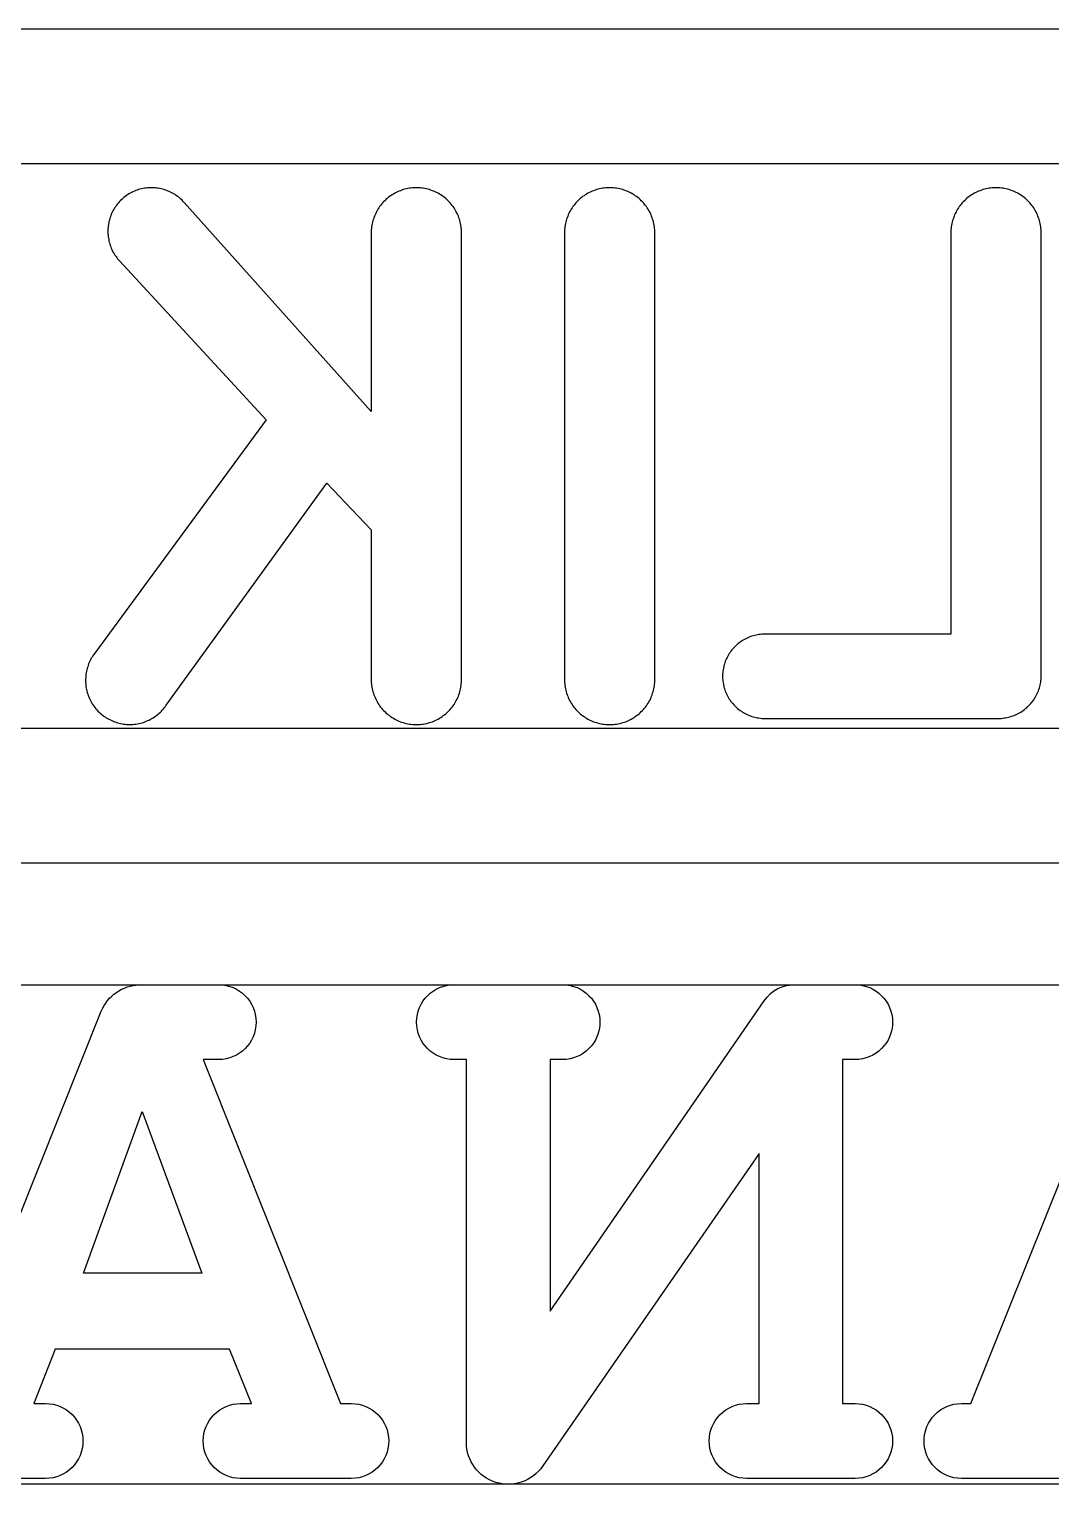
# Model space of a CAD drawing. Extents: x -770 to 754, y -86 to 233.
# Drawn here: x -543.36 to -532.72, y -6.06 to 9.13 of the extents above; entities that cross this region are included whole.
import ezdxf

# ---------------------------------------------------------------- set-up
doc = ezdxf.new("R2010")
doc.units = 0
doc.layers.add('2D_ACR_PLOT$ENGRAVING', color=1, linetype='CONTINUOUS')
doc.layers.add('2D_ACR_PLOT$NOPRINT', color=200, linetype='CONTINUOUS')

msp = doc.modelspace()

# ---------------------------------------------------------------- linework, layer by layer
at = {"layer": '2D_ACR_PLOT$ENGRAVING'}
for p, q in [((-525.337, 9.13), (-554.209, 9.13)), ((-542.254, 7.449), (-542.269, 7.443)), ((-542.239, 7.454), (-542.254, 7.449)), ((-542.224, 7.459), (-542.239, 7.454)), ((-542.209, 7.463), (-542.224, 7.459)), ((-542.194, 7.467), (-542.209, 7.463)), ((-542.178, 7.471), (-542.194, 7.467)), ((-542.163, 7.473), (-542.178, 7.471)), ((-542.147, 7.476), (-542.163, 7.473)), ((-542.131, 7.477), (-542.147, 7.476)), ((-542.116, 7.478), (-542.131, 7.477)), ((-542.1, 7.479), (-542.116, 7.478)), ((-542.084, 7.479), (-542.1, 7.479)), ((-542.068, 7.479), (-542.084, 7.479)), ((-542.053, 7.478), (-542.068, 7.479)), ((-542.037, 7.476), (-542.053, 7.478)), ((-542.021, 7.474), (-542.037, 7.476)), ((-542.006, 7.471), (-542.021, 7.474)), ((-541.99, 7.468), (-542.006, 7.471)), ((-541.975, 7.464), (-541.99, 7.468)), ((-541.959, 7.46), (-541.975, 7.464)), ((-541.944, 7.455), (-541.959, 7.46)), ((-541.93, 7.45), (-541.944, 7.455)), ((-541.915, 7.444), (-541.93, 7.45)), ((-541.9, 7.437), (-541.915, 7.444)), ((-539.498, 7.448), (-539.513, 7.442)), ((-539.483, 7.454), (-539.498, 7.448)), ((-539.467, 7.459), (-539.483, 7.454)), ((-539.452, 7.463), (-539.467, 7.459)), ((-539.436, 7.467), (-539.452, 7.463)), ((-539.42, 7.47), (-539.436, 7.467)), ((-539.404, 7.473), (-539.42, 7.47)), ((-539.388, 7.475), (-539.404, 7.473)), ((-539.372, 7.477), (-539.388, 7.475)), ((-539.356, 7.478), (-539.372, 7.477)), ((-539.339, 7.479), (-539.356, 7.478)), ((-539.323, 7.479), (-539.339, 7.479)), ((-539.307, 7.478), (-539.323, 7.479)), ((-539.291, 7.477), (-539.307, 7.478)), ((-539.275, 7.475), (-539.291, 7.477)), ((-539.259, 7.473), (-539.275, 7.475)), ((-539.243, 7.47), (-539.259, 7.473)), ((-539.227, 7.467), (-539.243, 7.47)), ((-539.211, 7.463), (-539.227, 7.467)), ((-539.195, 7.459), (-539.211, 7.463)), ((-539.18, 7.454), (-539.195, 7.459)), ((-539.164, 7.448), (-539.18, 7.454)), ((-539.149, 7.442), (-539.164, 7.448)), ((-537.485, 7.448), (-537.5, 7.442)), ((-537.47, 7.454), (-537.485, 7.448)), ((-537.454, 7.459), (-537.47, 7.454)), ((-537.438, 7.463), (-537.454, 7.459)), ((-537.423, 7.467), (-537.438, 7.463)), ((-537.407, 7.47), (-537.423, 7.467)), ((-537.391, 7.473), (-537.407, 7.47)), ((-537.375, 7.475), (-537.391, 7.473)), ((-537.359, 7.477), (-537.375, 7.475)), ((-537.342, 7.478), (-537.359, 7.477)), ((-537.326, 7.479), (-537.342, 7.478)), ((-537.31, 7.479), (-537.326, 7.479)), ((-537.294, 7.478), (-537.31, 7.479)), ((-537.277, 7.477), (-537.294, 7.478)), ((-537.261, 7.475), (-537.277, 7.477)), ((-537.245, 7.473), (-537.261, 7.475)), ((-537.229, 7.47), (-537.245, 7.473)), ((-537.213, 7.467), (-537.229, 7.47)), ((-537.197, 7.463), (-537.213, 7.467)), ((-537.182, 7.459), (-537.197, 7.463)), ((-537.166, 7.454), (-537.182, 7.459)), ((-537.151, 7.448), (-537.166, 7.454)), ((-537.136, 7.442), (-537.151, 7.448)), ((-533.46, 7.448), (-533.475, 7.442)), ((-533.445, 7.454), (-533.46, 7.448)), ((-533.429, 7.459), (-533.445, 7.454)), ((-533.414, 7.463), (-533.429, 7.459)), ((-533.398, 7.467), (-533.414, 7.463)), ((-533.382, 7.47), (-533.398, 7.467)), ((-533.366, 7.473), (-533.382, 7.47)), ((-533.35, 7.475), (-533.366, 7.473)), ((-533.334, 7.477), (-533.35, 7.475)), ((-533.318, 7.478), (-533.334, 7.477)), ((-533.301, 7.479), (-533.318, 7.478)), ((-533.285, 7.479), (-533.301, 7.479)), ((-533.269, 7.478), (-533.285, 7.479)), ((-533.253, 7.477), (-533.269, 7.478)), ((-533.236, 7.475), (-533.253, 7.477)), ((-533.22, 7.473), (-533.236, 7.475)), ((-533.204, 7.47), (-533.22, 7.473)), ((-533.188, 7.467), (-533.204, 7.47)), ((-533.173, 7.463), (-533.188, 7.467)), ((-533.157, 7.459), (-533.173, 7.463)), ((-533.142, 7.454), (-533.157, 7.459)), ((-533.126, 7.448), (-533.142, 7.454)), ((-533.111, 7.442), (-533.126, 7.448)), ((-542.454, 7.298), (-542.463, 7.285)), ((-542.444, 7.31), (-542.454, 7.298)), ((-542.434, 7.323), (-542.444, 7.31)), ((-542.423, 7.334), (-542.434, 7.323)), ((-542.412, 7.346), (-542.423, 7.334)), ((-542.401, 7.357), (-542.412, 7.346)), ((-542.389, 7.367), (-542.401, 7.357)), ((-542.377, 7.377), (-542.389, 7.367)), ((-542.364, 7.387), (-542.377, 7.377)), ((-542.352, 7.397), (-542.364, 7.387)), ((-542.339, 7.405), (-542.352, 7.397)), ((-542.325, 7.414), (-542.339, 7.405)), ((-542.312, 7.422), (-542.325, 7.414)), ((-542.298, 7.429), (-542.312, 7.422)), ((-542.283, 7.436), (-542.298, 7.429)), ((-542.269, 7.443), (-542.283, 7.436)), ((-541.886, 7.43), (-541.9, 7.437)), ((-541.872, 7.423), (-541.886, 7.43)), ((-541.858, 7.415), (-541.872, 7.423)), ((-541.845, 7.407), (-541.858, 7.415)), ((-541.832, 7.398), (-541.845, 7.407)), ((-541.819, 7.389), (-541.832, 7.398)), ((-541.806, 7.379), (-541.819, 7.389)), ((-541.794, 7.369), (-541.806, 7.379)), ((-541.783, 7.359), (-541.794, 7.369)), ((-541.771, 7.348), (-541.783, 7.359)), ((-541.76, 7.336), (-541.771, 7.348)), ((-541.749, 7.325), (-541.76, 7.336)), ((-539.802, 5.15), (-541.749, 7.325)), ((-539.704, 7.295), (-539.714, 7.282)), ((-539.694, 7.308), (-539.704, 7.295)), ((-539.684, 7.32), (-539.694, 7.308)), ((-539.673, 7.332), (-539.684, 7.32)), ((-539.661, 7.344), (-539.673, 7.332)), ((-539.649, 7.355), (-539.661, 7.344)), ((-539.637, 7.366), (-539.649, 7.355)), ((-539.625, 7.376), (-539.637, 7.366)), ((-539.612, 7.386), (-539.625, 7.376)), ((-539.599, 7.396), (-539.612, 7.386)), ((-539.585, 7.405), (-539.599, 7.396)), ((-539.571, 7.413), (-539.585, 7.405)), ((-539.557, 7.421), (-539.571, 7.413)), ((-539.543, 7.429), (-539.557, 7.421)), ((-539.528, 7.436), (-539.543, 7.429)), ((-539.513, 7.442), (-539.528, 7.436)), ((-539.134, 7.436), (-539.149, 7.442)), ((-539.12, 7.429), (-539.134, 7.436)), ((-539.105, 7.421), (-539.12, 7.429)), ((-539.091, 7.413), (-539.105, 7.421)), ((-539.078, 7.405), (-539.091, 7.413)), ((-539.064, 7.396), (-539.078, 7.405)), ((-539.051, 7.386), (-539.064, 7.396)), ((-539.038, 7.376), (-539.051, 7.386)), ((-539.025, 7.366), (-539.038, 7.376)), ((-539.013, 7.355), (-539.025, 7.366)), ((-539.001, 7.344), (-539.013, 7.355)), ((-538.99, 7.332), (-539.001, 7.344)), ((-538.979, 7.32), (-538.99, 7.332)), ((-538.969, 7.308), (-538.979, 7.32)), ((-538.958, 7.295), (-538.969, 7.308)), ((-538.949, 7.282), (-538.958, 7.295)), ((-537.691, 7.295), (-537.701, 7.282)), ((-537.681, 7.308), (-537.691, 7.295)), ((-537.67, 7.32), (-537.681, 7.308)), ((-537.659, 7.332), (-537.67, 7.32)), ((-537.648, 7.344), (-537.659, 7.332)), ((-537.636, 7.355), (-537.648, 7.344)), ((-537.624, 7.366), (-537.636, 7.355)), ((-537.611, 7.376), (-537.624, 7.366)), ((-537.599, 7.386), (-537.611, 7.376)), ((-537.585, 7.396), (-537.599, 7.386)), ((-537.572, 7.405), (-537.585, 7.396)), ((-537.558, 7.413), (-537.572, 7.405)), ((-537.544, 7.421), (-537.558, 7.413)), ((-537.529, 7.429), (-537.544, 7.421)), ((-537.515, 7.436), (-537.529, 7.429)), ((-537.5, 7.442), (-537.515, 7.436)), ((-537.121, 7.436), (-537.136, 7.442)), ((-537.107, 7.429), (-537.121, 7.436)), ((-537.092, 7.421), (-537.107, 7.429)), ((-537.078, 7.413), (-537.092, 7.421)), ((-537.064, 7.405), (-537.078, 7.413)), ((-537.051, 7.396), (-537.064, 7.405)), ((-537.037, 7.386), (-537.051, 7.396)), ((-537.025, 7.376), (-537.037, 7.386)), ((-537.012, 7.366), (-537.025, 7.376)), ((-537, 7.355), (-537.012, 7.366)), ((-536.988, 7.344), (-537, 7.355)), ((-536.977, 7.332), (-536.988, 7.344)), ((-536.966, 7.32), (-536.977, 7.332)), ((-536.955, 7.308), (-536.966, 7.32)), ((-536.945, 7.295), (-536.955, 7.308)), ((-536.935, 7.282), (-536.945, 7.295)), ((-533.666, 7.295), (-533.676, 7.282)), ((-533.656, 7.308), (-533.666, 7.295)), ((-533.645, 7.32), (-533.656, 7.308)), ((-533.634, 7.332), (-533.645, 7.32)), ((-533.623, 7.344), (-533.634, 7.332)), ((-533.611, 7.355), (-533.623, 7.344)), ((-533.599, 7.366), (-533.611, 7.355)), ((-533.587, 7.376), (-533.599, 7.366)), ((-533.574, 7.386), (-533.587, 7.376)), ((-533.561, 7.396), (-533.574, 7.386)), ((-533.547, 7.405), (-533.561, 7.396)), ((-533.533, 7.413), (-533.547, 7.405)), ((-533.519, 7.421), (-533.533, 7.413)), ((-533.505, 7.429), (-533.519, 7.421)), ((-533.49, 7.436), (-533.505, 7.429)), ((-533.475, 7.442), (-533.49, 7.436)), ((-533.096, 7.436), (-533.111, 7.442)), ((-533.082, 7.429), (-533.096, 7.436)), ((-533.067, 7.421), (-533.082, 7.429)), ((-533.053, 7.413), (-533.067, 7.421)), ((-533.039, 7.405), (-533.053, 7.413)), ((-533.026, 7.396), (-533.039, 7.405)), ((-533.013, 7.386), (-533.026, 7.396)), ((-533, 7.376), (-533.013, 7.386)), ((-532.987, 7.366), (-533, 7.376)), ((-532.975, 7.355), (-532.987, 7.366)), ((-532.963, 7.344), (-532.975, 7.355)), ((-532.952, 7.332), (-532.963, 7.344)), ((-532.941, 7.32), (-532.952, 7.332)), ((-532.93, 7.308), (-532.941, 7.32)), ((-532.92, 7.295), (-532.93, 7.308)), ((-532.911, 7.282), (-532.92, 7.295)), ((-542.529, 7.142), (-542.533, 7.127)), ((-542.525, 7.158), (-542.529, 7.142)), ((-542.52, 7.173), (-542.525, 7.158)), ((-542.515, 7.188), (-542.52, 7.173)), ((-542.509, 7.202), (-542.515, 7.188)), ((-542.502, 7.217), (-542.509, 7.202)), ((-542.495, 7.231), (-542.502, 7.217)), ((-542.488, 7.245), (-542.495, 7.231)), ((-542.48, 7.259), (-542.488, 7.245)), ((-542.472, 7.272), (-542.48, 7.259)), ((-542.463, 7.285), (-542.472, 7.272)), ((-539.779, 7.152), (-539.784, 7.137)), ((-539.774, 7.167), (-539.779, 7.152)), ((-539.768, 7.183), (-539.774, 7.167)), ((-539.762, 7.198), (-539.768, 7.183)), ((-539.755, 7.212), (-539.762, 7.198)), ((-539.748, 7.227), (-539.755, 7.212)), ((-539.74, 7.241), (-539.748, 7.227)), ((-539.732, 7.255), (-539.74, 7.241)), ((-539.723, 7.269), (-539.732, 7.255)), ((-539.714, 7.282), (-539.723, 7.269)), ((-538.939, 7.269), (-538.949, 7.282)), ((-538.931, 7.255), (-538.939, 7.269)), ((-538.922, 7.241), (-538.931, 7.255)), ((-538.915, 7.227), (-538.922, 7.241)), ((-538.907, 7.212), (-538.915, 7.227)), ((-538.901, 7.198), (-538.907, 7.212)), ((-538.894, 7.183), (-538.901, 7.198)), ((-538.888, 7.167), (-538.894, 7.183)), ((-538.883, 7.152), (-538.888, 7.167)), ((-538.879, 7.137), (-538.883, 7.152)), ((-537.766, 7.152), (-537.771, 7.137)), ((-537.761, 7.167), (-537.766, 7.152)), ((-537.755, 7.183), (-537.761, 7.167)), ((-537.749, 7.198), (-537.755, 7.183)), ((-537.742, 7.212), (-537.749, 7.198)), ((-537.735, 7.227), (-537.742, 7.212)), ((-537.727, 7.241), (-537.735, 7.227)), ((-537.719, 7.255), (-537.727, 7.241)), ((-537.71, 7.269), (-537.719, 7.255)), ((-537.701, 7.282), (-537.71, 7.269)), ((-536.926, 7.269), (-536.935, 7.282)), ((-536.917, 7.255), (-536.926, 7.269)), ((-536.909, 7.241), (-536.917, 7.255)), ((-536.901, 7.227), (-536.909, 7.241)), ((-536.894, 7.212), (-536.901, 7.227)), ((-536.887, 7.198), (-536.894, 7.212)), ((-536.881, 7.183), (-536.887, 7.198)), ((-536.875, 7.167), (-536.881, 7.183)), ((-536.87, 7.152), (-536.875, 7.167)), ((-536.865, 7.137), (-536.87, 7.152)), ((-533.741, 7.152), (-533.746, 7.137)), ((-533.736, 7.167), (-533.741, 7.152)), ((-533.73, 7.183), (-533.736, 7.167)), ((-533.724, 7.198), (-533.73, 7.183)), ((-533.717, 7.212), (-533.724, 7.198)), ((-533.71, 7.227), (-533.717, 7.212)), ((-533.702, 7.241), (-533.71, 7.227)), ((-533.694, 7.255), (-533.702, 7.241)), ((-533.685, 7.269), (-533.694, 7.255)), ((-533.676, 7.282), (-533.685, 7.269)), ((-532.901, 7.269), (-532.911, 7.282)), ((-532.893, 7.255), (-532.901, 7.269)), ((-532.884, 7.241), (-532.893, 7.255)), ((-532.876, 7.227), (-532.884, 7.241)), ((-532.869, 7.212), (-532.876, 7.227)), ((-532.862, 7.198), (-532.869, 7.212)), ((-532.856, 7.183), (-532.862, 7.198)), ((-532.85, 7.167), (-532.856, 7.183)), ((-532.845, 7.152), (-532.85, 7.167)), ((-532.84, 7.137), (-532.845, 7.152)), ((-542.543, 7.065), (-542.544, 7.049)), ((-542.544, 7.049), (-542.544, 7.033)), ((-542.544, 7.033), (-542.544, 7.017)), ((-542.544, 7.017), (-542.544, 7.001)), ((-542.544, 7.001), (-542.543, 6.986)), ((-542.541, 7.08), (-542.543, 7.065)), ((-542.539, 7.096), (-542.541, 7.08)), ((-542.536, 7.112), (-542.539, 7.096)), ((-542.533, 7.127), (-542.536, 7.112)), ((-539.801, 7.041), (-539.802, 7.024)), ((-539.802, 7.024), (-539.802, 7.008)), ((-539.802, 7.008), (-539.802, 5.15)), ((-539.799, 7.057), (-539.801, 7.041)), ((-539.797, 7.073), (-539.799, 7.057)), ((-539.795, 7.089), (-539.797, 7.073)), ((-539.792, 7.105), (-539.795, 7.089)), ((-539.788, 7.121), (-539.792, 7.105)), ((-539.784, 7.137), (-539.788, 7.121)), ((-538.874, 7.121), (-538.879, 7.137)), ((-538.871, 7.105), (-538.874, 7.121)), ((-538.868, 7.089), (-538.871, 7.105)), ((-538.865, 7.073), (-538.868, 7.089)), ((-538.863, 7.057), (-538.865, 7.073)), ((-538.862, 7.041), (-538.863, 7.057)), ((-538.861, 7.024), (-538.862, 7.041)), ((-538.861, 7.008), (-538.861, 7.024)), ((-538.861, 2.359), (-538.861, 7.008)), ((-537.788, 7.024), (-537.789, 7.008)), ((-537.789, 7.008), (-537.789, 2.359)), ((-537.787, 7.041), (-537.788, 7.024)), ((-537.786, 7.057), (-537.787, 7.041)), ((-537.784, 7.073), (-537.786, 7.057)), ((-537.782, 7.089), (-537.784, 7.073)), ((-537.779, 7.105), (-537.782, 7.089)), ((-537.775, 7.121), (-537.779, 7.105)), ((-537.771, 7.137), (-537.775, 7.121)), ((-536.861, 7.121), (-536.865, 7.137)), ((-536.857, 7.105), (-536.861, 7.121)), ((-536.854, 7.089), (-536.857, 7.105)), ((-536.852, 7.073), (-536.854, 7.089)), ((-536.85, 7.057), (-536.852, 7.073)), ((-536.848, 7.041), (-536.85, 7.057)), ((-536.848, 7.024), (-536.848, 7.041)), ((-536.847, 7.008), (-536.848, 7.024)), ((-536.847, 2.359), (-536.847, 7.008)), ((-533.763, 7.041), (-533.764, 7.024)), ((-533.764, 7.024), (-533.764, 7.008)), ((-533.764, 7.008), (-533.764, 2.829)), ((-533.761, 7.057), (-533.763, 7.041)), ((-533.759, 7.073), (-533.761, 7.057)), ((-533.757, 7.089), (-533.759, 7.073)), ((-533.754, 7.105), (-533.757, 7.089)), ((-533.75, 7.121), (-533.754, 7.105)), ((-533.746, 7.137), (-533.75, 7.121)), ((-532.836, 7.121), (-532.84, 7.137)), ((-532.833, 7.105), (-532.836, 7.121)), ((-532.83, 7.089), (-532.833, 7.105)), ((-532.827, 7.073), (-532.83, 7.089)), ((-532.825, 7.057), (-532.827, 7.073)), ((-532.824, 7.041), (-532.825, 7.057)), ((-532.823, 7.024), (-532.824, 7.041)), ((-532.823, 7.008), (-532.823, 7.024)), ((-532.823, 2.407), (-532.823, 7.008)), ((-542.543, 6.986), (-542.541, 6.97)), ((-542.541, 6.97), (-542.539, 6.954)), ((-542.539, 6.954), (-542.536, 6.939)), ((-542.536, 6.939), (-542.533, 6.923)), ((-542.533, 6.923), (-542.529, 6.908)), ((-542.529, 6.908), (-542.525, 6.893)), ((-542.525, 6.893), (-542.52, 6.878)), ((-542.52, 6.878), (-542.514, 6.863)), ((-542.514, 6.863), (-542.509, 6.848)), ((-542.509, 6.848), (-542.502, 6.834)), ((-542.502, 6.834), (-542.495, 6.819)), ((-542.495, 6.819), (-542.488, 6.805)), ((-542.488, 6.805), (-542.48, 6.792)), ((-542.48, 6.792), (-542.472, 6.778)), ((-542.472, 6.778), (-542.463, 6.765)), ((-542.463, 6.765), (-542.453, 6.752)), ((-542.453, 6.752), (-542.444, 6.74)), ((-542.444, 6.74), (-542.434, 6.728)), ((-542.434, 6.728), (-542.423, 6.716)), ((-542.423, 6.716), (-540.897, 5.061)), ((-540.897, 5.061), (-542.691, 2.618)), ((-541.936, 2.091), (-540.264, 4.403)), ((-540.264, 4.403), (-539.802, 3.917)), ((-539.802, 3.917), (-539.802, 2.359)), ((-535.97, 2.739), (-535.982, 2.729)), ((-535.958, 2.748), (-535.97, 2.739)), ((-535.945, 2.756), (-535.958, 2.748)), ((-535.933, 2.764), (-535.945, 2.756)), ((-535.92, 2.772), (-535.933, 2.764)), ((-535.906, 2.779), (-535.92, 2.772)), ((-535.893, 2.786), (-535.906, 2.779)), ((-535.879, 2.793), (-535.893, 2.786)), ((-535.865, 2.798), (-535.879, 2.793)), ((-535.851, 2.804), (-535.865, 2.798)), ((-535.836, 2.809), (-535.851, 2.804)), ((-535.822, 2.813), (-535.836, 2.809)), ((-535.807, 2.817), (-535.822, 2.813)), ((-535.792, 2.82), (-535.807, 2.817)), ((-535.778, 2.823), (-535.792, 2.82)), ((-535.763, 2.825), (-535.778, 2.823)), ((-535.748, 2.827), (-535.763, 2.825)), ((-535.732, 2.828), (-535.748, 2.827)), ((-535.717, 2.829), (-535.732, 2.828)), ((-535.702, 2.829), (-535.717, 2.829)), ((-535.687, 2.829), (-535.702, 2.829)), ((-533.764, 2.829), (-535.687, 2.829)), ((-542.709, 2.591), (-542.717, 2.578)), ((-542.7, 2.605), (-542.709, 2.591)), ((-542.691, 2.618), (-542.7, 2.605)), ((-536.095, 2.588), (-536.101, 2.575)), ((-536.087, 2.602), (-536.095, 2.588)), ((-536.08, 2.615), (-536.087, 2.602)), ((-536.072, 2.628), (-536.08, 2.615)), ((-536.064, 2.64), (-536.072, 2.628)), ((-536.055, 2.653), (-536.064, 2.64)), ((-536.046, 2.665), (-536.055, 2.653)), ((-536.036, 2.676), (-536.046, 2.665)), ((-536.026, 2.688), (-536.036, 2.676)), ((-536.015, 2.699), (-536.026, 2.688)), ((-536.005, 2.709), (-536.015, 2.699)), ((-535.993, 2.719), (-536.005, 2.709)), ((-535.982, 2.729), (-535.993, 2.719)), ((-542.768, 2.443), (-542.771, 2.428)), ((-542.764, 2.459), (-542.768, 2.443)), ((-542.76, 2.474), (-542.764, 2.459)), ((-542.755, 2.49), (-542.76, 2.474)), ((-542.75, 2.505), (-542.755, 2.49)), ((-542.745, 2.52), (-542.75, 2.505)), ((-542.738, 2.535), (-542.745, 2.52)), ((-542.732, 2.549), (-542.738, 2.535)), ((-542.724, 2.564), (-542.732, 2.549)), ((-542.717, 2.578), (-542.724, 2.564)), ((-536.138, 2.444), (-536.14, 2.429)), ((-536.136, 2.459), (-536.138, 2.444)), ((-536.133, 2.474), (-536.136, 2.459)), ((-536.13, 2.489), (-536.133, 2.474)), ((-536.127, 2.503), (-536.13, 2.489)), ((-536.123, 2.518), (-536.127, 2.503)), ((-536.118, 2.532), (-536.123, 2.518)), ((-536.113, 2.547), (-536.118, 2.532)), ((-536.107, 2.561), (-536.113, 2.547)), ((-536.101, 2.575), (-536.107, 2.561)), ((-542.776, 2.38), (-542.777, 2.364)), ((-542.777, 2.364), (-542.777, 2.348)), ((-542.777, 2.348), (-542.777, 2.332)), ((-542.777, 2.332), (-542.776, 2.316)), ((-542.775, 2.396), (-542.776, 2.38)), ((-542.776, 2.316), (-542.775, 2.3)), ((-542.773, 2.412), (-542.775, 2.396)), ((-542.775, 2.3), (-542.773, 2.284)), ((-542.771, 2.428), (-542.773, 2.412)), ((-542.773, 2.284), (-542.77, 2.268)), ((-539.802, 2.359), (-539.802, 2.342)), ((-539.802, 2.342), (-539.801, 2.326)), ((-539.801, 2.326), (-539.799, 2.31)), ((-539.799, 2.31), (-539.797, 2.294)), ((-539.797, 2.294), (-539.795, 2.278)), ((-538.868, 2.278), (-538.865, 2.294)), ((-538.865, 2.294), (-538.863, 2.31)), ((-538.863, 2.31), (-538.862, 2.326)), ((-538.862, 2.326), (-538.861, 2.342)), ((-538.861, 2.342), (-538.861, 2.359)), ((-537.789, 2.359), (-537.788, 2.342)), ((-537.788, 2.342), (-537.787, 2.326)), ((-537.787, 2.326), (-537.786, 2.31)), ((-537.786, 2.31), (-537.784, 2.294)), ((-537.784, 2.294), (-537.782, 2.278)), ((-536.854, 2.278), (-536.852, 2.294)), ((-536.852, 2.294), (-536.85, 2.31)), ((-536.85, 2.31), (-536.848, 2.326)), ((-536.848, 2.342), (-536.847, 2.359)), ((-536.848, 2.326), (-536.848, 2.342)), ((-536.14, 2.429), (-536.141, 2.414)), ((-536.141, 2.414), (-536.141, 2.399)), ((-536.141, 2.399), (-536.141, 2.383)), ((-536.141, 2.383), (-536.141, 2.368)), ((-536.141, 2.368), (-536.14, 2.353)), ((-536.14, 2.353), (-536.138, 2.338)), ((-536.138, 2.338), (-536.136, 2.323)), ((-536.136, 2.323), (-536.133, 2.308)), ((-536.133, 2.308), (-536.13, 2.293)), ((-536.13, 2.293), (-536.127, 2.279)), ((-532.841, 2.27), (-532.837, 2.285)), ((-532.837, 2.285), (-532.833, 2.3)), ((-532.833, 2.3), (-532.83, 2.315)), ((-532.83, 2.315), (-532.828, 2.33)), ((-532.828, 2.33), (-532.826, 2.345)), ((-532.826, 2.345), (-532.824, 2.361)), ((-532.824, 2.361), (-532.823, 2.376)), ((-532.823, 2.392), (-532.823, 2.407)), ((-532.823, 2.376), (-532.823, 2.392)), ((-542.77, 2.268), (-542.767, 2.252)), ((-542.767, 2.252), (-542.763, 2.237)), ((-542.763, 2.237), (-542.759, 2.221)), ((-542.759, 2.221), (-542.754, 2.206)), ((-542.754, 2.206), (-542.749, 2.191)), ((-542.749, 2.191), (-542.743, 2.176)), ((-542.743, 2.176), (-542.737, 2.161)), ((-542.737, 2.161), (-542.73, 2.147)), ((-542.73, 2.147), (-542.723, 2.133)), ((-542.723, 2.133), (-542.715, 2.119)), ((-539.795, 2.278), (-539.792, 2.262)), ((-539.792, 2.262), (-539.788, 2.246)), ((-539.788, 2.246), (-539.784, 2.23)), ((-539.784, 2.23), (-539.779, 2.215)), ((-539.779, 2.215), (-539.774, 2.199)), ((-539.774, 2.199), (-539.768, 2.184)), ((-539.768, 2.184), (-539.762, 2.169)), ((-539.762, 2.169), (-539.755, 2.154)), ((-539.755, 2.154), (-539.748, 2.14)), ((-539.748, 2.14), (-539.74, 2.126)), ((-538.922, 2.126), (-538.915, 2.14)), ((-538.915, 2.14), (-538.907, 2.154)), ((-538.907, 2.154), (-538.9, 2.169)), ((-538.9, 2.169), (-538.894, 2.184)), ((-538.894, 2.184), (-538.888, 2.199)), ((-538.888, 2.199), (-538.883, 2.215)), ((-538.883, 2.215), (-538.879, 2.23)), ((-538.879, 2.23), (-538.874, 2.246)), ((-538.874, 2.246), (-538.871, 2.262)), ((-538.871, 2.262), (-538.868, 2.278)), ((-537.782, 2.278), (-537.779, 2.262)), ((-537.779, 2.262), (-537.775, 2.246)), ((-537.775, 2.246), (-537.771, 2.23)), ((-537.771, 2.23), (-537.766, 2.215)), ((-537.766, 2.215), (-537.761, 2.199)), ((-537.761, 2.199), (-537.755, 2.184)), ((-537.755, 2.184), (-537.749, 2.169)), ((-537.749, 2.169), (-537.742, 2.154)), ((-537.742, 2.154), (-537.735, 2.14)), ((-537.735, 2.14), (-537.727, 2.126)), ((-536.909, 2.126), (-536.901, 2.14)), ((-536.901, 2.14), (-536.894, 2.154)), ((-536.894, 2.154), (-536.887, 2.169)), ((-536.887, 2.169), (-536.881, 2.184)), ((-536.881, 2.184), (-536.875, 2.199)), ((-536.875, 2.199), (-536.87, 2.215)), ((-536.87, 2.215), (-536.865, 2.23)), ((-536.865, 2.23), (-536.861, 2.246)), ((-536.861, 2.246), (-536.857, 2.262)), ((-536.857, 2.262), (-536.854, 2.278)), ((-536.127, 2.279), (-536.123, 2.264)), ((-536.123, 2.264), (-536.118, 2.25)), ((-536.118, 2.25), (-536.113, 2.235)), ((-536.113, 2.235), (-536.107, 2.221)), ((-536.107, 2.221), (-536.101, 2.207)), ((-536.101, 2.207), (-536.095, 2.194)), ((-536.095, 2.194), (-536.087, 2.18)), ((-536.087, 2.18), (-536.08, 2.167)), ((-536.08, 2.167), (-536.072, 2.154)), ((-536.072, 2.154), (-536.064, 2.142)), ((-536.064, 2.142), (-536.055, 2.129)), ((-536.055, 2.129), (-536.046, 2.117)), ((-532.92, 2.12), (-532.91, 2.133)), ((-532.91, 2.133), (-532.901, 2.145)), ((-532.901, 2.145), (-532.893, 2.158)), ((-532.893, 2.158), (-532.885, 2.171)), ((-532.885, 2.171), (-532.877, 2.185)), ((-532.877, 2.185), (-532.87, 2.198)), ((-532.87, 2.198), (-532.863, 2.212)), ((-532.863, 2.212), (-532.857, 2.226)), ((-532.857, 2.226), (-532.851, 2.241)), ((-532.851, 2.241), (-532.846, 2.255)), ((-532.846, 2.255), (-532.841, 2.27)), ((-542.715, 2.119), (-542.707, 2.105)), ((-542.707, 2.105), (-542.698, 2.091)), ((-542.698, 2.091), (-542.689, 2.078)), ((-542.689, 2.078), (-542.679, 2.065)), ((-542.679, 2.065), (-542.669, 2.053)), ((-542.669, 2.053), (-542.658, 2.041)), ((-542.658, 2.041), (-542.648, 2.029)), ((-542.648, 2.029), (-542.636, 2.018)), ((-542.636, 2.018), (-542.624, 2.007)), ((-542.624, 2.007), (-542.612, 1.997)), ((-542.612, 1.997), (-542.6, 1.986)), ((-542.6, 1.986), (-542.587, 1.977)), ((-542.587, 1.977), (-542.574, 1.968)), ((-542.06, 1.967), (-542.047, 1.976)), ((-542.047, 1.976), (-542.034, 1.986)), ((-542.034, 1.986), (-542.022, 1.996)), ((-542.022, 1.996), (-542.01, 2.007)), ((-542.01, 2.007), (-541.998, 2.017)), ((-541.998, 2.017), (-541.987, 2.029)), ((-541.987, 2.029), (-541.976, 2.04)), ((-541.976, 2.04), (-541.965, 2.052)), ((-541.965, 2.052), (-541.955, 2.065)), ((-541.955, 2.065), (-541.945, 2.078)), ((-541.945, 2.078), (-541.936, 2.091)), ((-539.74, 2.126), (-539.732, 2.112)), ((-539.732, 2.112), (-539.723, 2.098)), ((-539.723, 2.098), (-539.714, 2.084)), ((-539.714, 2.084), (-539.704, 2.071)), ((-539.704, 2.071), (-539.694, 2.059)), ((-539.694, 2.059), (-539.684, 2.046)), ((-539.684, 2.046), (-539.673, 2.034)), ((-539.673, 2.034), (-539.661, 2.023)), ((-539.661, 2.023), (-539.649, 2.012)), ((-539.649, 2.012), (-539.637, 2.001)), ((-539.637, 2.001), (-539.625, 1.99)), ((-539.625, 1.99), (-539.612, 1.981)), ((-539.612, 1.981), (-539.599, 1.971)), ((-539.064, 1.971), (-539.051, 1.981)), ((-539.051, 1.981), (-539.038, 1.99)), ((-539.038, 1.99), (-539.025, 2.001)), ((-539.025, 2.001), (-539.013, 2.012)), ((-539.013, 2.012), (-539.001, 2.023)), ((-539.001, 2.023), (-538.99, 2.034)), ((-538.99, 2.034), (-538.979, 2.046)), ((-538.979, 2.046), (-538.968, 2.059)), ((-538.968, 2.059), (-538.958, 2.071)), ((-538.958, 2.071), (-538.949, 2.084)), ((-538.949, 2.084), (-538.939, 2.098)), ((-538.939, 2.098), (-538.931, 2.112)), ((-538.931, 2.112), (-538.922, 2.126)), ((-537.727, 2.126), (-537.719, 2.112)), ((-537.719, 2.112), (-537.71, 2.098)), ((-537.71, 2.098), (-537.701, 2.084)), ((-537.701, 2.084), (-537.691, 2.071)), ((-537.691, 2.071), (-537.681, 2.059)), ((-537.681, 2.059), (-537.67, 2.046)), ((-537.67, 2.046), (-537.659, 2.034)), ((-537.659, 2.034), (-537.648, 2.023)), ((-537.648, 2.023), (-537.636, 2.012)), ((-537.636, 2.012), (-537.624, 2.001)), ((-537.624, 2.001), (-537.611, 1.99)), ((-537.611, 1.99), (-537.599, 1.981)), ((-537.599, 1.981), (-537.585, 1.971)), ((-537.051, 1.971), (-537.037, 1.981)), ((-537.037, 1.981), (-537.025, 1.99)), ((-537.025, 1.99), (-537.012, 2.001)), ((-537.012, 2.001), (-537, 2.012)), ((-537, 2.012), (-536.988, 2.023)), ((-536.988, 2.023), (-536.977, 2.034)), ((-536.977, 2.034), (-536.966, 2.046)), ((-536.966, 2.046), (-536.955, 2.059)), ((-536.955, 2.059), (-536.945, 2.071)), ((-536.945, 2.071), (-536.935, 2.084)), ((-536.935, 2.084), (-536.926, 2.098)), ((-536.926, 2.098), (-536.917, 2.112)), ((-536.917, 2.112), (-536.909, 2.126)), ((-536.046, 2.117), (-536.036, 2.106)), ((-536.036, 2.106), (-536.026, 2.094)), ((-536.026, 2.094), (-536.015, 2.083)), ((-536.015, 2.083), (-536.005, 2.073)), ((-536.005, 2.073), (-535.993, 2.063)), ((-535.993, 2.063), (-535.982, 2.053)), ((-535.982, 2.053), (-535.97, 2.043)), ((-535.97, 2.043), (-535.958, 2.034)), ((-535.958, 2.034), (-535.945, 2.026)), ((-535.945, 2.026), (-535.933, 2.017)), ((-535.933, 2.017), (-535.92, 2.01)), ((-535.92, 2.01), (-535.906, 2.002)), ((-535.906, 2.002), (-535.893, 1.996)), ((-535.893, 1.996), (-535.879, 1.989)), ((-535.879, 1.989), (-535.865, 1.984)), ((-535.865, 1.984), (-535.851, 1.978)), ((-535.851, 1.978), (-535.836, 1.973)), ((-533.133, 1.974), (-533.118, 1.978)), ((-533.118, 1.978), (-533.104, 1.984)), ((-533.104, 1.984), (-533.089, 1.99)), ((-533.089, 1.99), (-533.075, 1.996)), ((-533.075, 1.996), (-533.062, 2.003)), ((-533.062, 2.003), (-533.048, 2.011)), ((-533.048, 2.011), (-533.035, 2.018)), ((-533.035, 2.018), (-533.022, 2.027)), ((-533.022, 2.027), (-533.009, 2.036)), ((-533.009, 2.036), (-532.997, 2.045)), ((-532.997, 2.045), (-532.985, 2.054)), ((-532.985, 2.054), (-532.973, 2.064)), ((-532.973, 2.064), (-532.961, 2.075)), ((-532.961, 2.075), (-532.95, 2.086)), ((-532.95, 2.086), (-532.94, 2.097)), ((-532.94, 2.097), (-532.929, 2.108)), ((-532.929, 2.108), (-532.92, 2.12)), ((-542.574, 1.968), (-542.561, 1.959)), ((-542.561, 1.959), (-542.547, 1.951)), ((-542.547, 1.951), (-542.533, 1.943)), ((-542.533, 1.943), (-542.518, 1.936)), ((-542.518, 1.936), (-542.504, 1.929)), ((-542.504, 1.929), (-542.489, 1.923)), ((-542.489, 1.923), (-542.474, 1.917)), ((-542.474, 1.917), (-542.459, 1.912)), ((-542.459, 1.912), (-542.444, 1.907)), ((-542.444, 1.907), (-542.428, 1.903)), ((-542.428, 1.903), (-542.413, 1.899)), ((-542.413, 1.899), (-542.397, 1.896)), ((-542.397, 1.896), (-542.381, 1.894)), ((-542.381, 1.894), (-542.365, 1.892)), ((-542.365, 1.892), (-542.349, 1.89)), ((-542.349, 1.89), (-542.333, 1.889)), ((-542.333, 1.889), (-542.317, 1.889)), ((-542.317, 1.889), (-542.301, 1.889)), ((-542.301, 1.889), (-542.285, 1.89)), ((-542.285, 1.89), (-542.269, 1.892)), ((-542.269, 1.892), (-542.253, 1.894)), ((-542.253, 1.894), (-542.237, 1.896)), ((-542.237, 1.896), (-542.222, 1.899)), ((-542.222, 1.899), (-542.206, 1.903)), ((-542.206, 1.903), (-542.191, 1.907)), ((-542.191, 1.907), (-542.175, 1.911)), ((-542.175, 1.911), (-542.16, 1.917)), ((-542.16, 1.917), (-542.145, 1.922)), ((-542.145, 1.922), (-542.13, 1.929)), ((-542.13, 1.929), (-542.116, 1.935)), ((-542.116, 1.935), (-542.102, 1.943)), ((-542.102, 1.943), (-542.088, 1.95)), ((-542.088, 1.95), (-542.074, 1.959)), ((-542.074, 1.959), (-542.06, 1.967)), ((-539.599, 1.971), (-539.585, 1.962)), ((-539.585, 1.962), (-539.571, 1.954)), ((-539.571, 1.954), (-539.557, 1.946)), ((-539.557, 1.946), (-539.543, 1.938)), ((-539.543, 1.938), (-539.528, 1.931)), ((-539.528, 1.931), (-539.513, 1.924)), ((-539.513, 1.924), (-539.498, 1.918)), ((-539.498, 1.918), (-539.483, 1.913)), ((-539.483, 1.913), (-539.467, 1.908)), ((-539.467, 1.908), (-539.452, 1.903)), ((-539.452, 1.903), (-539.436, 1.9)), ((-539.436, 1.9), (-539.42, 1.896)), ((-539.42, 1.896), (-539.404, 1.893)), ((-539.404, 1.893), (-539.388, 1.891)), ((-539.388, 1.891), (-539.372, 1.89)), ((-539.372, 1.89), (-539.356, 1.888)), ((-539.356, 1.888), (-539.339, 1.888)), ((-539.339, 1.888), (-539.323, 1.888)), ((-539.323, 1.888), (-539.307, 1.888)), ((-539.307, 1.888), (-539.291, 1.89)), ((-539.291, 1.89), (-539.275, 1.891)), ((-539.275, 1.891), (-539.259, 1.893)), ((-539.259, 1.893), (-539.242, 1.896)), ((-539.242, 1.896), (-539.227, 1.9)), ((-539.227, 1.9), (-539.211, 1.903)), ((-539.211, 1.903), (-539.195, 1.908)), ((-539.195, 1.908), (-539.18, 1.913)), ((-539.18, 1.913), (-539.164, 1.918)), ((-539.164, 1.918), (-539.149, 1.924)), ((-539.149, 1.924), (-539.134, 1.931)), ((-539.134, 1.931), (-539.12, 1.938)), ((-539.12, 1.938), (-539.105, 1.946)), ((-539.105, 1.946), (-539.091, 1.954)), ((-539.091, 1.954), (-539.077, 1.962)), ((-539.077, 1.962), (-539.064, 1.971)), ((-537.585, 1.971), (-537.572, 1.962)), ((-537.572, 1.962), (-537.558, 1.954)), ((-537.558, 1.954), (-537.544, 1.946)), ((-537.544, 1.946), (-537.53, 1.938)), ((-537.53, 1.938), (-537.515, 1.931)), ((-537.515, 1.931), (-537.5, 1.924)), ((-537.5, 1.924), (-537.485, 1.918)), ((-537.485, 1.918), (-537.47, 1.913)), ((-537.47, 1.913), (-537.454, 1.908)), ((-537.454, 1.908), (-537.439, 1.903)), ((-537.439, 1.903), (-537.423, 1.9)), ((-537.423, 1.9), (-537.407, 1.896)), ((-537.407, 1.896), (-537.391, 1.893)), ((-537.391, 1.893), (-537.375, 1.891)), ((-537.375, 1.891), (-537.359, 1.89)), ((-537.359, 1.89), (-537.342, 1.888)), ((-537.342, 1.888), (-537.326, 1.888)), ((-537.326, 1.888), (-537.31, 1.888)), ((-537.31, 1.888), (-537.294, 1.888)), ((-537.294, 1.888), (-537.277, 1.89)), ((-537.277, 1.89), (-537.261, 1.891)), ((-537.261, 1.891), (-537.245, 1.893)), ((-537.245, 1.893), (-537.229, 1.896)), ((-537.229, 1.896), (-537.213, 1.9)), ((-537.213, 1.9), (-537.197, 1.903)), ((-537.197, 1.903), (-537.182, 1.908)), ((-537.182, 1.908), (-537.166, 1.913)), ((-537.166, 1.913), (-537.151, 1.918)), ((-537.151, 1.918), (-537.136, 1.924)), ((-537.136, 1.924), (-537.121, 1.931)), ((-537.121, 1.931), (-537.106, 1.938)), ((-537.106, 1.938), (-537.092, 1.946)), ((-537.092, 1.946), (-537.078, 1.954)), ((-537.078, 1.954), (-537.064, 1.962)), ((-537.064, 1.962), (-537.051, 1.971)), ((-535.836, 1.973), (-535.822, 1.969)), ((-535.822, 1.969), (-535.807, 1.965)), ((-535.807, 1.965), (-535.792, 1.962)), ((-535.792, 1.962), (-535.778, 1.959)), ((-535.778, 1.959), (-535.763, 1.957)), ((-535.763, 1.957), (-535.748, 1.955)), ((-535.748, 1.955), (-535.732, 1.953)), ((-535.732, 1.953), (-535.717, 1.953)), ((-535.717, 1.953), (-535.702, 1.952)), ((-535.702, 1.952), (-535.687, 1.953)), ((-535.687, 1.953), (-533.285, 1.953)), ((-533.285, 1.953), (-533.27, 1.952)), ((-533.27, 1.952), (-533.254, 1.953)), ((-533.254, 1.953), (-533.239, 1.953)), ((-533.239, 1.953), (-533.223, 1.955)), ((-533.223, 1.955), (-533.208, 1.957)), ((-533.208, 1.957), (-533.193, 1.959)), ((-533.193, 1.959), (-533.178, 1.962)), ((-533.178, 1.962), (-533.163, 1.965)), ((-533.163, 1.965), (-533.148, 1.969)), ((-533.148, 1.969), (-533.133, 1.974)), ((-554.209, 0.447), (-525.337, 0.447)), ((-542.216, -0.822), (-541.391, -0.822)), ((-538.939, -0.822), (-537.809, -0.822)), ((-535.379, -0.822), (-534.761, -0.822)), ((-537.938, -4.221), (-535.708, -0.99)), ((-544.248, -5.183), (-542.613, -1.097)), ((-533.554, -5.183), (-531.919, -1.097)), ((-541.391, -1.601), (-541.552, -1.601)), ((-541.552, -1.601), (-540.123, -5.183)), ((-538.809, -1.601), (-538.939, -1.601)), ((-538.809, -5.588), (-538.809, -1.601)), ((-537.809, -1.601), (-537.938, -1.601)), ((-537.938, -1.601), (-537.938, -4.221)), ((-534.761, -1.601), (-534.891, -1.601)), ((-534.891, -1.601), (-534.891, -5.183)), ((-542.797, -3.824), (-542.186, -2.143)), ((-542.186, -2.143), (-541.567, -3.824)), ((-535.761, -2.579), (-538.015, -5.833)), ((-535.761, -5.183), (-535.761, -2.579)), ((-541.567, -3.824), (-542.797, -3.824)), ((-543.095, -4.618), (-543.316, -5.183)), ((-541.277, -4.618), (-543.095, -4.618)), ((-541.047, -5.183), (-541.277, -4.618)), ((-543.316, -5.183), (-543.194, -5.183)), ((-541.162, -5.183), (-541.047, -5.183)), ((-540.123, -5.183), (-540.009, -5.183)), ((-535.891, -5.183), (-535.761, -5.183)), ((-534.891, -5.183), (-534.761, -5.183)), ((-533.653, -5.183), (-533.554, -5.183)), ((-543.194, -5.963), (-544.347, -5.963)), ((-540.009, -5.963), (-541.162, -5.963)), ((-534.761, -5.963), (-535.891, -5.963)), ((-532.5, -5.963), (-533.653, -5.963))]:
    msp.add_line(p, q, dxfattribs=at)
at = {"layer": '2D_ACR_PLOT$ENGRAVING', "extrusion": (0, 0, -1)}
for centre, radius, start, end in [((542.203, -1.266), 0.444, 22.3516, 88.2581), ((541.391, -1.211), 0.39, 90, 270), ((538.939, -1.211), 0.39, 270, 90), ((537.809, -1.211), 0.39, 90, 270), ((535.4, -1.186), 0.365, 32.5691, 93.2397), ((534.761, -1.211), 0.39, 90, 270), ((543.194, -5.573), 0.39, 90, 270), ((541.162, -5.573), 0.39, 270, 90), ((540.009, -5.573), 0.39, 90, 270), ((535.891, -5.573), 0.39, 270, 90), ((534.761, -5.573), 0.39, 90, 270), ((533.653, -5.573), 0.39, 270, 90), ((538.375, -5.589), 0.435, 214.0936, 0.1119)]:
    msp.add_arc(centre, radius, start, end, dxfattribs=at)
at = {"layer": '2D_ACR_PLOT$NOPRINT'}
for p, q in [((-555.317, 7.73), (-524.229, 7.73)), ((-524.229, 1.847), (-555.317, 1.847)), ((-555.431, -0.822), (-524.229, -0.822)), ((-524.229, -6.024), (-555.431, -6.024))]:
    msp.add_line(p, q, dxfattribs=at)

doc.saveas('drawing.dxf')
